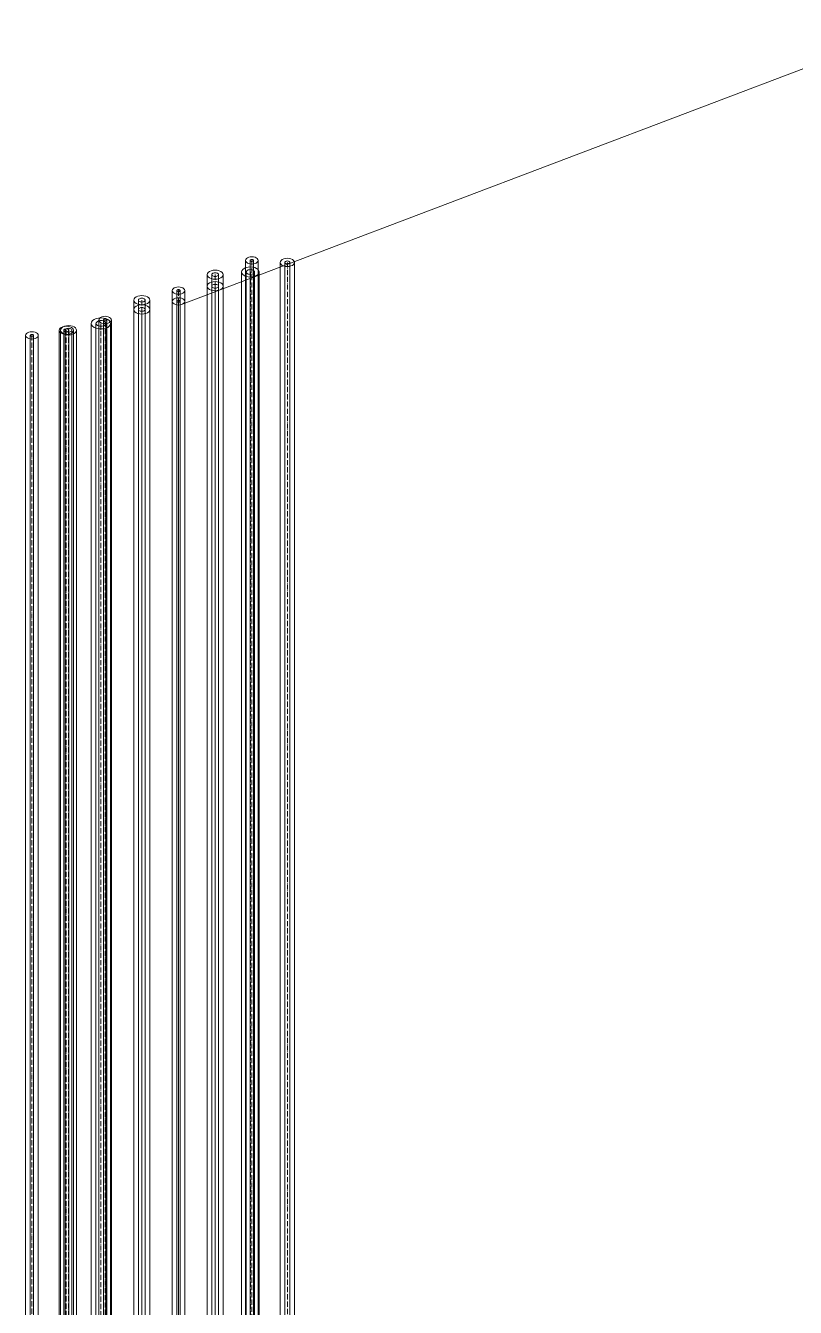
# Model space of a CAD drawing. Header units: millimetres. Extents: x -88595 to 880822, y -1054509 to -148035.
# Drawn here: x 431626 to 433111, y -323912 to -321442 of the extents above; entities that cross this region are included whole.
import ezdxf

# ---------------------------------------------------------------- set-up
doc = ezdxf.new("R2010")
doc.units = ezdxf.units.MM
doc.linetypes.add('$12$ADSK_Осевая', pattern=[14, 10, -2, 0, -2])
for name, color, linetype, lineweight in [('Изоляция', 7, 'Continuous', 18), ('Марки', 7, 'Continuous', 20), ('Трубопровод', 7, 'Continuous', 18)]:
    doc.layers.add(name, color=color, linetype=linetype, lineweight=lineweight)

msp = doc.modelspace()

# ---------------------------------------------------------------- linework, layer by layer
at = {"layer": 'Изоляция', "color": 190, "true_color": 0x8000ff}
for p, q in [((432050.4, -321894.6), (432050.4, -325524.5)), ((432074.7, -325524.5), (432074.7, -321894.6)), ((432117.3, -321898.5), (432117.3, -325387.6)), ((432144.8, -325387.6), (432144.8, -321898.5)), ((431909, -321952.7), (431909, -325582.6)), ((431933.3, -325582.6), (431933.3, -321952.7)), ((431691.1, -322029.3), (431691.1, -325550.3)), ((431718.7, -325550.3), (431718.7, -322029.3)), ((431767.6, -322009.3), (431767.6, -325646.6)), ((431791.9, -325646.6), (431791.9, -322009.3)), ((431626.4, -322039), (431626.4, -325689.8)), ((431650.8, -325689.8), (431650.8, -322039))]:
    msp.add_line(p, q, dxfattribs=at)
at = {"layer": 'Изоляция', "color": 134, "true_color": 0x00a6a6}
for p, q in [((431976.5, -321922), (431976.5, -325548.1)), ((432007.2, -325548.1), (432007.2, -321922)), ((432042.8, -321916.9), (432042.8, -325415.1)), ((432076.7, -325415.1), (432076.7, -321916.9)), ((431835.1, -321971.2), (431835.1, -325621.1)), ((431865.8, -325621.1), (431865.8, -321971.2)), ((431693.9, -322029.1), (431693.9, -325667.2)), ((431724.6, -325667.2), (431724.6, -322029.1)), ((431753.1, -322016), (431753.1, -325537.3)), ((431790.1, -325515.9), (431790.1, -322016))]:
    msp.add_line(p, q, dxfattribs=at)
for points in [[(432071.8, -321910, 0), (432068.3, -321908.5, 0), (432064.2, -321907.5, 0), (432059.8, -321907.1, 0), (432055.4, -321907.5, 0), (432051.3, -321908.5, 0), (432047.8, -321910, 0)], [(431981, -321915.8, 0), (431978.6, -321917.6, 0), (431977, -321919.7, 0), (431976.5, -321922, 0), (431977, -321924.3, 0), (431978.6, -321926.5, 0), (431981, -321928.3, 0)], [(432002.7, -321915.8, 0), (431999.5, -321914.4, 0), (431995.8, -321913.5, 0), (431991.9, -321913.2, 0), (431987.9, -321913.5, 0), (431984.2, -321914.4, 0), (431981, -321915.8, 0)], [(431981, -321928.3, 0), (431984.2, -321929.7, 0), (431987.9, -321930.6, 0), (431991.9, -321930.9, 0), (431995.8, -321930.6, 0), (431999.5, -321929.7, 0), (432002.7, -321928.3, 0)], [(432002.7, -321928.3, 0), (432005.2, -321926.5, 0), (432006.7, -321924.3, 0), (432007.2, -321922, 0), (432006.7, -321919.7, 0), (432005.2, -321917.6, 0), (432002.7, -321915.8, 0)], [(432047.8, -321910, 0), (432045.1, -321912, 0), (432043.4, -321914.4, 0), (432042.8, -321916.9, 0), (432043.4, -321919.5, 0), (432045.1, -321921.8, 0), (432047.8, -321923.8, 0)], [(432047.8, -321923.8, 0), (432051.3, -321925.4, 0), (432055.4, -321926.4, 0), (432059.8, -321926.7, 0), (432064.2, -321926.4, 0), (432068.3, -321925.4, 0), (432071.8, -321923.8, 0)], [(432071.8, -321923.8, 0), (432074.5, -321921.8, 0), (432076.1, -321919.5, 0), (432076.7, -321916.9, 0), (432076.1, -321914.4, 0), (432074.5, -321912, 0), (432071.8, -321910, 0)], [(431991.9, -321935.5, 0), (431987.9, -321935.8, 0), (431984.2, -321936.7, 0), (431981, -321938.1, 0), (431978.6, -321939.9, 0), (431977, -321942.1, 0), (431976.5, -321944.4, 0)], [(431976.5, -321944.4, 0), (431977, -321946.7, 0), (431978.6, -321948.8, 0), (431981, -321950.6, 0), (431984.2, -321952.1, 0), (431987.9, -321952.9, 0), (431991.9, -321953.2, 0)], [(432007.2, -321944.4, 0), (432006.7, -321942.1, 0), (432005.2, -321939.9, 0), (432002.7, -321938.1, 0), (431999.5, -321936.7, 0), (431995.8, -321935.8, 0), (431991.9, -321935.5, 0)], [(431991.9, -321953.2, 0), (431995.8, -321952.9, 0), (431999.5, -321952.1, 0), (432002.7, -321950.6, 0), (432005.2, -321948.8, 0), (432006.7, -321946.7, 0), (432007.2, -321944.4, 0)], [(431839.6, -321964.9, 0), (431837.1, -321966.8, 0), (431835.6, -321968.9, 0), (431835.1, -321971.2, 0), (431835.6, -321973.5, 0), (431837.1, -321975.6, 0), (431839.6, -321977.4, 0)], [(431839.6, -321982.8, 0), (431837.1, -321984.6, 0), (431835.6, -321986.8, 0), (431835.1, -321989.1, 0), (431835.6, -321991.3, 0), (431837.1, -321993.5, 0), (431839.6, -321995.3, 0)], [(431861.3, -321964.9, 0), (431858.1, -321963.5, 0), (431854.4, -321962.6, 0), (431850.4, -321962.3, 0), (431846.5, -321962.6, 0), (431842.8, -321963.5, 0), (431839.6, -321964.9, 0)], [(431839.6, -321977.4, 0), (431842.8, -321978.9, 0), (431846.5, -321979.7, 0), (431850.4, -321980, 0), (431854.4, -321979.7, 0), (431858.1, -321978.9, 0), (431861.3, -321977.4, 0)], [(431861.3, -321982.8, 0), (431858.1, -321981.4, 0), (431854.4, -321980.5, 0), (431850.4, -321980.2, 0), (431846.5, -321980.5, 0), (431842.8, -321981.4, 0), (431839.6, -321982.8, 0)], [(431861.3, -321977.4, 0), (431863.7, -321975.6, 0), (431865.3, -321973.5, 0), (431865.8, -321971.2, 0), (431865.3, -321968.9, 0), (431863.7, -321966.8, 0), (431861.3, -321964.9, 0)], [(431861.3, -321995.3, 0), (431863.7, -321993.5, 0), (431865.3, -321991.3, 0), (431865.8, -321989.1, 0), (431865.3, -321986.8, 0), (431863.7, -321984.6, 0), (431861.3, -321982.8, 0)], [(431784.7, -322008.5, 0), (431780.9, -322006.8, 0), (431776.4, -322005.7, 0), (431771.6, -322005.4, 0), (431766.8, -322005.7, 0), (431762.4, -322006.8, 0), (431758.5, -322008.5, 0)], [(431839.6, -321995.3, 0), (431842.8, -321996.7, 0), (431846.5, -321997.6, 0), (431850.4, -321997.9, 0), (431854.4, -321997.6, 0), (431858.1, -321996.7, 0), (431861.3, -321995.3, 0)], [(431698.4, -322022.8, 0), (431696, -322024.7, 0), (431694.5, -322026.8, 0), (431693.9, -322029.1, 0), (431694.5, -322031.4, 0), (431696, -322033.5, 0), (431698.4, -322035.4, 0)], [(431720.1, -322022.8, 0), (431717, -322021.4, 0), (431713.3, -322020.5, 0), (431709.3, -322020.2, 0), (431705.3, -322020.5, 0), (431701.6, -322021.4, 0), (431698.4, -322022.8, 0)], [(431720.1, -322035.4, 0), (431722.6, -322033.5, 0), (431724.1, -322031.4, 0), (431724.6, -322029.1, 0), (431724.1, -322026.8, 0), (431722.6, -322024.7, 0), (431720.1, -322022.8, 0)], [(431758.5, -322008.5, 0), (431755.6, -322010.7, 0), (431753.7, -322013.3, 0), (431753.1, -322016, 0), (431753.7, -322018.8, 0), (431755.6, -322021.4, 0), (431758.5, -322023.6, 0)], [(431758.5, -322023.6, 0), (431762.4, -322025.3, 0), (431766.8, -322026.4, 0), (431771.6, -322026.7, 0), (431776.4, -322026.4, 0), (431780.9, -322025.3, 0), (431784.7, -322023.6, 0)], [(431784.7, -322023.6, 0), (431787.7, -322021.4, 0), (431789.5, -322018.8, 0), (431790.1, -322016, 0), (431789.5, -322013.3, 0), (431787.7, -322010.7, 0), (431784.7, -322008.5, 0)], [(431698.4, -322035.4, 0), (431701.6, -322036.8, 0), (431705.3, -322037.7, 0), (431709.3, -322038, 0), (431713.3, -322037.7, 0), (431717, -322036.8, 0), (431720.1, -322035.4, 0)]]:
    msp.add_polyline3d(points, dxfattribs=at)
at = {"layer": 'Изоляция', "color": 190, "true_color": 0x8000ff}
for points in [[(432062.6, -321887.6, 0), (432059.4, -321887.9, 0), (432056.5, -321888.6, 0), (432054, -321889.7, 0), (432052, -321891.1, 0), (432050.8, -321892.8, 0), (432050.4, -321894.6, 0)], [(432050.4, -321894.6, 0), (432050.8, -321896.5, 0), (432052, -321898.2, 0), (432054, -321899.6, 0), (432056.5, -321900.7, 0), (432059.4, -321901.4, 0), (432062.6, -321901.7, 0)], [(432074.7, -321894.6, 0), (432074.3, -321892.8, 0), (432073.1, -321891.1, 0), (432071.2, -321889.7, 0), (432068.7, -321888.6, 0), (432065.7, -321887.9, 0), (432062.6, -321887.6, 0)], [(432062.6, -321901.7, 0), (432065.7, -321901.4, 0), (432068.7, -321900.7, 0), (432071.2, -321899.6, 0), (432073.1, -321898.2, 0), (432074.3, -321896.5, 0), (432074.7, -321894.6, 0)], [(432121.3, -321892.8, 0), (432119.1, -321894.5, 0), (432117.8, -321896.4, 0), (432117.3, -321898.5, 0), (432117.8, -321900.5, 0), (432119.1, -321902.4, 0), (432121.3, -321904.1, 0)], [(432140.8, -321892.8, 0), (432137.9, -321891.6, 0), (432134.6, -321890.8, 0), (432131.1, -321890.5, 0), (432127.5, -321890.8, 0), (432124.2, -321891.6, 0), (432121.3, -321892.8, 0)], [(432121.3, -321904.1, 0), (432124.2, -321905.3, 0), (432127.5, -321906.1, 0), (432131.1, -321906.4, 0), (432134.6, -321906.1, 0), (432137.9, -321905.3, 0), (432140.8, -321904.1, 0)], [(432140.8, -321904.1, 0), (432143, -321902.4, 0), (432144.3, -321900.5, 0), (432144.8, -321898.5, 0), (432144.3, -321896.4, 0), (432143, -321894.5, 0), (432140.8, -321892.8, 0)], [(431912.5, -321947.7, 0), (431910.6, -321949.2, 0), (431909.4, -321950.9, 0), (431909, -321952.7, 0), (431909.4, -321954.5, 0), (431910.6, -321956.2, 0), (431912.5, -321957.7, 0)], [(431929.8, -321947.7, 0), (431927.2, -321946.6, 0), (431924.3, -321945.9, 0), (431921.1, -321945.7, 0), (431918, -321945.9, 0), (431915.1, -321946.6, 0), (431912.5, -321947.7, 0)], [(431912.5, -321957.7, 0), (431915.1, -321958.8, 0), (431918, -321959.5, 0), (431921.1, -321959.7, 0), (431924.3, -321959.5, 0), (431927.2, -321958.8, 0), (431929.8, -321957.7, 0)], [(431929.8, -321957.7, 0), (431931.7, -321956.2, 0), (431932.9, -321954.5, 0), (431933.3, -321952.7, 0), (431932.9, -321950.9, 0), (431931.7, -321949.2, 0), (431929.8, -321947.7, 0)], [(431912.5, -321968.6, 0), (431910.6, -321970, 0), (431909.4, -321971.7, 0), (431909, -321973.6, 0), (431909.4, -321975.4, 0), (431910.6, -321977.1, 0), (431912.5, -321978.5, 0)], [(431929.8, -321968.6, 0), (431927.2, -321967.5, 0), (431924.3, -321966.8, 0), (431921.1, -321966.5, 0), (431918, -321966.8, 0), (431915.1, -321967.5, 0), (431912.5, -321968.6, 0)], [(431912.5, -321978.5, 0), (431915.1, -321979.6, 0), (431918, -321980.3, 0), (431921.1, -321980.6, 0), (431924.3, -321980.3, 0), (431927.2, -321979.6, 0), (431929.8, -321978.5, 0)], [(431929.8, -321978.5, 0), (431931.7, -321977.1, 0), (431932.9, -321975.4, 0), (431933.3, -321973.6, 0), (431932.9, -321971.7, 0), (431931.7, -321970, 0), (431929.8, -321968.6, 0)], [(431771.1, -322004.3, 0), (431769.2, -322005.8, 0), (431768, -322007.5, 0), (431767.6, -322009.3, 0), (431768, -322011.1, 0), (431769.2, -322012.8, 0), (431771.1, -322014.3, 0)], [(431788.3, -322004.3, 0), (431785.8, -322003.2, 0), (431782.9, -322002.5, 0), (431779.7, -322002.3, 0), (431776.6, -322002.5, 0), (431773.6, -322003.2, 0), (431771.1, -322004.3, 0)], [(431788.3, -322014.3, 0), (431790.3, -322012.8, 0), (431791.5, -322011.1, 0), (431791.9, -322009.3, 0), (431791.5, -322007.5, 0), (431790.3, -322005.8, 0), (431788.3, -322004.3, 0)], [(431647.2, -322034.1, 0), (431644.7, -322033, 0), (431641.7, -322032.3, 0), (431638.6, -322032, 0), (431635.4, -322032.3, 0), (431632.5, -322033, 0), (431630, -322034.1, 0)], [(431695.2, -322023.7, 0), (431693, -322025.4, 0), (431691.6, -322027.3, 0), (431691.1, -322029.3, 0), (431691.6, -322031.4, 0), (431693, -322033.3, 0), (431695.2, -322035, 0)], [(431714.6, -322023.7, 0), (431711.8, -322022.5, 0), (431708.5, -322021.7, 0), (431704.9, -322021.4, 0), (431701.3, -322021.7, 0), (431698, -322022.5, 0), (431695.2, -322023.7, 0)], [(431714.6, -322035, 0), (431716.8, -322033.3, 0), (431718.2, -322031.4, 0), (431718.7, -322029.3, 0), (431718.2, -322027.3, 0), (431716.8, -322025.4, 0), (431714.6, -322023.7, 0)], [(431771.1, -322014.3, 0), (431773.6, -322015.4, 0), (431776.6, -322016.1, 0), (431779.7, -322016.3, 0), (431782.9, -322016.1, 0), (431785.8, -322015.4, 0), (431788.3, -322014.3, 0)], [(431630, -322034.1, 0), (431628, -322035.5, 0), (431626.8, -322037.2, 0), (431626.4, -322039, 0), (431626.8, -322040.9, 0), (431628, -322042.6, 0), (431630, -322044, 0)], [(431630, -322044, 0), (431632.5, -322045.1, 0), (431635.4, -322045.8, 0), (431638.6, -322046.1, 0), (431641.7, -322045.8, 0), (431644.7, -322045.1, 0), (431647.2, -322044, 0)], [(431647.2, -322044, 0), (431649.1, -322042.6, 0), (431650.3, -322040.9, 0), (431650.8, -322039, 0), (431650.3, -322037.2, 0), (431649.1, -322035.5, 0), (431647.2, -322034.1, 0)], [(431695.2, -322035, 0), (431698, -322036.2, 0), (431701.3, -322037, 0), (431704.9, -322037.3, 0), (431708.5, -322037, 0), (431711.8, -322036.2, 0), (431714.6, -322035, 0)]]:
    msp.add_polyline3d(points, dxfattribs=at)
at = {"layer": 'Марки'}
msp.add_line((444191.3, -317330.1), (431927.2, -321979.6), dxfattribs=at)
at = {"layer": 'Трубопровод', "color": 190, "true_color": 0x8000ff}
for p, q in [((432059.4, -321894.6), (432059.4, -325524.5)), ((432065.7, -325524.5), (432065.7, -321894.6)), ((432126.3, -321898.5), (432126.3, -325387.6)), ((432135.8, -325387.6), (432135.8, -321898.5)), ((431918, -321952.7), (431918, -325582.6)), ((431924.3, -325582.6), (431924.3, -321952.7)), ((431700.1, -322029.3), (431700.1, -325550.3)), ((431709.7, -325550.3), (431709.7, -322029.3)), ((431776.6, -322009.3), (431776.6, -325646.6)), ((431782.9, -325646.6), (431782.9, -322009.3)), ((431635.4, -322039), (431635.4, -325689.8)), ((431641.8, -325689.8), (431641.8, -322039))]:
    msp.add_line(p, q, dxfattribs=at)
at = {"layer": 'Трубопровод', "color": 190, "linetype": '$12$ADSK_Осевая', "true_color": 0x8000ff}
for p, q in [((432062.6, -321894.6), (432062.6, -325524.5)), ((432062.6, -321894.6), (432062.6, -325524.5)), ((432131.1, -321898.5), (432131.1, -325387.6)), ((432131.1, -321898.5), (432131.1, -325387.6)), ((431921.1, -321952.7), (431921.1, -325555.5)), ((431921.1, -321952.7), (431921.1, -325555.5)), ((431921.1, -325582.6), (431921.1, -321973.6)), ((431921.1, -325582.6), (431921.1, -321973.6)), ((431704.9, -322029.3), (431704.9, -325550.3)), ((431704.9, -322029.3), (431704.9, -325550.3)), ((431779.7, -325646.6), (431779.7, -322009.3)), ((431779.7, -325646.6), (431779.7, -322009.3)), ((431638.6, -322039), (431638.6, -325689.8)), ((431638.6, -322039), (431638.6, -325689.8))]:
    msp.add_line(p, q, dxfattribs=at)
at = {"layer": 'Трубопровод', "color": 134, "true_color": 0x00a6a6}
for p, q in [((431985.5, -321922), (431985.5, -325548.1)), ((431998.2, -325548.1), (431998.2, -321922)), ((432051.8, -321916.9), (432051.8, -325415.1)), ((432067.7, -325415.1), (432067.7, -321916.9)), ((431844.1, -321971.2), (431844.1, -325621.1)), ((431856.8, -325621.1), (431856.8, -321971.2)), ((431702.9, -322029.1), (431702.9, -325667.2)), ((431715.6, -325667.2), (431715.6, -322029.1)), ((431762.1, -322016), (431762.1, -325509.4)), ((431781.1, -325509.4), (431781.1, -322016))]:
    msp.add_line(p, q, dxfattribs=at)
at = {"layer": 'Трубопровод', "color": 134, "linetype": '$12$ADSK_Осевая', "true_color": 0x00a6a6}
for p, q in [((431991.9, -321922), (431991.9, -325521.3)), ((431991.9, -321922), (431991.9, -325521.3)), ((432059.8, -321916.9), (432059.8, -325415.1)), ((432059.8, -321916.9), (432059.8, -325415.1)), ((431991.9, -321944.4), (431991.9, -325548.1)), ((431991.9, -321944.4), (431991.9, -325548.1)), ((431850.4, -321971.2), (431850.4, -325604.7)), ((431850.4, -321971.2), (431850.4, -325604.7)), ((431850.4, -321989.1), (431850.4, -325621.1)), ((431850.4, -321989.1), (431850.4, -325621.1)), ((431709.3, -322029.1), (431709.3, -325667.2)), ((431709.3, -322029.1), (431709.3, -325667.2)), ((431771.6, -322016), (431771.6, -325509.4)), ((431771.6, -322016), (431771.6, -325509.4))]:
    msp.add_line(p, q, dxfattribs=at)
at = {"layer": 'Трубопровод', "color": 190, "true_color": 0x8000ff}
for points in [[(432060.3, -321893.3, 0), (432059.8, -321893.7, 0), (432059.5, -321894.2, 0), (432059.4, -321894.6, 0), (432059.5, -321895.1, 0), (432059.8, -321895.6, 0), (432060.3, -321895.9, 0)], [(432064.8, -321893.3, 0), (432064.2, -321893.1, 0), (432063.4, -321892.9, 0), (432062.6, -321892.8, 0), (432061.7, -321892.9, 0), (432061, -321893.1, 0), (432060.3, -321893.3, 0)], [(432060.3, -321895.9, 0), (432061, -321896.2, 0), (432061.7, -321896.4, 0), (432062.6, -321896.5, 0), (432063.4, -321896.4, 0), (432064.2, -321896.2, 0), (432064.8, -321895.9, 0)], [(432064.8, -321895.9, 0), (432065.3, -321895.6, 0), (432065.6, -321895.1, 0), (432065.7, -321894.6, 0), (432065.6, -321894.2, 0), (432065.3, -321893.7, 0), (432064.8, -321893.3, 0)], [(432127.7, -321896.5, 0), (432126.9, -321897.1, 0), (432126.5, -321897.7, 0), (432126.3, -321898.5, 0), (432126.5, -321899.2, 0), (432126.9, -321899.8, 0), (432127.7, -321900.4, 0)], [(432134.4, -321896.5, 0), (432133.4, -321896.1, 0), (432132.3, -321895.8, 0), (432131.1, -321895.7, 0), (432129.8, -321895.8, 0), (432128.7, -321896.1, 0), (432127.7, -321896.5, 0)], [(432127.7, -321900.4, 0), (432128.7, -321900.8, 0), (432129.8, -321901.1, 0), (432131.1, -321901.2, 0), (432132.3, -321901.1, 0), (432133.4, -321900.8, 0), (432134.4, -321900.4, 0)], [(432134.4, -321900.4, 0), (432135.2, -321899.8, 0), (432135.7, -321899.2, 0), (432135.8, -321898.5, 0), (432135.7, -321897.7, 0), (432135.2, -321897.1, 0), (432134.4, -321896.5, 0)], [(431918.9, -321951.4, 0), (431918.4, -321951.8, 0), (431918.1, -321952.2, 0), (431918, -321952.7, 0), (431918.1, -321953.2, 0), (431918.4, -321953.6, 0), (431918.9, -321954, 0)], [(431923.4, -321951.4, 0), (431922.7, -321951.1, 0), (431922, -321950.9, 0), (431921.1, -321950.9, 0), (431920.3, -321950.9, 0), (431919.6, -321951.1, 0), (431918.9, -321951.4, 0)], [(431918.9, -321954, 0), (431919.6, -321954.3, 0), (431920.3, -321954.5, 0), (431921.1, -321954.5, 0), (431922, -321954.5, 0), (431922.7, -321954.3, 0), (431923.4, -321954, 0)], [(431923.4, -321954, 0), (431923.9, -321953.6, 0), (431924.2, -321953.2, 0), (431924.3, -321952.7, 0), (431924.2, -321952.2, 0), (431923.9, -321951.8, 0), (431923.4, -321951.4, 0)], [(431918.9, -321972.3, 0), (431918.4, -321972.6, 0), (431918.1, -321973.1, 0), (431918, -321973.6, 0), (431918.1, -321974, 0), (431918.4, -321974.5, 0), (431918.9, -321974.9, 0)], [(431923.4, -321972.3, 0), (431922.7, -321972, 0), (431922, -321971.8, 0), (431921.1, -321971.7, 0), (431920.3, -321971.8, 0), (431919.6, -321972, 0), (431918.9, -321972.3, 0)], [(431918.9, -321974.9, 0), (431919.6, -321975.1, 0), (431920.3, -321975.3, 0), (431921.1, -321975.4, 0), (431922, -321975.3, 0), (431922.7, -321975.1, 0), (431923.4, -321974.9, 0)], [(431923.4, -321974.9, 0), (431923.9, -321974.5, 0), (431924.2, -321974, 0), (431924.3, -321973.6, 0), (431924.2, -321973.1, 0), (431923.9, -321972.6, 0), (431923.4, -321972.3, 0)], [(431782, -322008, 0), (431781.3, -322007.7, 0), (431780.5, -322007.5, 0), (431779.7, -322007.5, 0), (431778.9, -322007.5, 0), (431778.1, -322007.7, 0), (431777.5, -322008, 0)], [(431701.5, -322027.4, 0), (431700.8, -322028, 0), (431700.3, -322028.6, 0), (431700.1, -322029.3, 0), (431700.3, -322030, 0), (431700.8, -322030.7, 0), (431701.5, -322031.3, 0)], [(431708.3, -322027.4, 0), (431707.3, -322027, 0), (431706.1, -322026.7, 0), (431704.9, -322026.6, 0), (431703.7, -322026.7, 0), (431702.5, -322027, 0), (431701.5, -322027.4, 0)], [(431701.5, -322031.3, 0), (431702.5, -322031.7, 0), (431703.7, -322032, 0), (431704.9, -322032.1, 0), (431706.1, -322032, 0), (431707.3, -322031.7, 0), (431708.3, -322031.3, 0)], [(431708.3, -322031.3, 0), (431709, -322030.7, 0), (431709.5, -322030, 0), (431709.7, -322029.3, 0), (431709.5, -322028.6, 0), (431709, -322028, 0), (431708.3, -322027.4, 0)], [(431777.5, -322008, 0), (431777, -322008.4, 0), (431776.7, -322008.8, 0), (431776.6, -322009.3, 0), (431776.7, -322009.8, 0), (431777, -322010.2, 0), (431777.5, -322010.6, 0)], [(431777.5, -322010.6, 0), (431778.1, -322010.9, 0), (431778.9, -322011.1, 0), (431779.7, -322011.1, 0), (431780.5, -322011.1, 0), (431781.3, -322010.9, 0), (431782, -322010.6, 0)], [(431782, -322010.6, 0), (431782.5, -322010.2, 0), (431782.8, -322009.8, 0), (431782.9, -322009.3, 0), (431782.8, -322008.8, 0), (431782.5, -322008.4, 0), (431782, -322008, 0)], [(431636.3, -322037.7, 0), (431635.8, -322038.1, 0), (431635.5, -322038.6, 0), (431635.4, -322039, 0), (431635.5, -322039.5, 0), (431635.8, -322040, 0), (431636.3, -322040.3, 0)], [(431640.8, -322037.7, 0), (431640.2, -322037.5, 0), (431639.4, -322037.3, 0), (431638.6, -322037.2, 0), (431637.8, -322037.3, 0), (431637, -322037.5, 0), (431636.3, -322037.7, 0)], [(431636.3, -322040.3, 0), (431637, -322040.6, 0), (431637.8, -322040.8, 0), (431638.6, -322040.9, 0), (431639.4, -322040.8, 0), (431640.2, -322040.6, 0), (431640.8, -322040.3, 0)], [(431640.8, -322040.3, 0), (431641.3, -322040, 0), (431641.7, -322039.5, 0), (431641.8, -322039, 0), (431641.7, -322038.6, 0), (431641.3, -322038.1, 0), (431640.8, -322037.7, 0)]]:
    msp.add_polyline3d(points, dxfattribs=at)
at = {"layer": 'Трубопровод', "color": 134, "true_color": 0x00a6a6}
for points in [[(431987.4, -321919.5, 0), (431986.4, -321920.2, 0), (431985.7, -321921.1, 0), (431985.5, -321922, 0), (431985.7, -321923, 0), (431986.4, -321923.9, 0), (431987.4, -321924.6, 0)], [(431996.3, -321919.5, 0), (431995, -321918.9, 0), (431993.5, -321918.5, 0), (431991.9, -321918.4, 0), (431990.2, -321918.5, 0), (431988.7, -321918.9, 0), (431987.4, -321919.5, 0)], [(431987.4, -321924.6, 0), (431988.7, -321925.2, 0), (431990.2, -321925.6, 0), (431991.9, -321925.7, 0), (431993.5, -321925.6, 0), (431995, -321925.2, 0), (431996.3, -321924.6, 0)], [(431996.3, -321924.6, 0), (431997.4, -321923.9, 0), (431998, -321923, 0), (431998.2, -321922, 0), (431998, -321921.1, 0), (431997.4, -321920.2, 0), (431996.3, -321919.5, 0)], [(432054.2, -321913.7, 0), (432052.9, -321914.6, 0), (432052.1, -321915.7, 0), (432051.8, -321916.9, 0), (432052.1, -321918.1, 0), (432052.9, -321919.2, 0), (432054.2, -321920.2, 0)], [(432065.4, -321913.7, 0), (432063.8, -321913, 0), (432061.8, -321912.5, 0), (432059.8, -321912.3, 0), (432057.7, -321912.5, 0), (432055.8, -321913, 0), (432054.2, -321913.7, 0)], [(432054.2, -321920.2, 0), (432055.8, -321920.9, 0), (432057.7, -321921.4, 0), (432059.8, -321921.5, 0), (432061.8, -321921.4, 0), (432063.8, -321920.9, 0), (432065.4, -321920.2, 0)], [(432065.4, -321920.2, 0), (432066.7, -321919.2, 0), (432067.5, -321918.1, 0), (432067.7, -321916.9, 0), (432067.5, -321915.7, 0), (432066.7, -321914.6, 0), (432065.4, -321913.7, 0)], [(431987.4, -321941.8, 0), (431986.4, -321942.5, 0), (431985.7, -321943.4, 0), (431985.5, -321944.4, 0), (431985.7, -321945.3, 0), (431986.4, -321946.2, 0), (431987.4, -321947, 0)], [(431996.3, -321941.8, 0), (431995, -321941.2, 0), (431993.5, -321940.8, 0), (431991.9, -321940.7, 0), (431990.2, -321940.8, 0), (431988.7, -321941.2, 0), (431987.4, -321941.8, 0)], [(431987.4, -321947, 0), (431988.7, -321947.6, 0), (431990.2, -321947.9, 0), (431991.9, -321948, 0), (431993.5, -321947.9, 0), (431995, -321947.6, 0), (431996.3, -321947, 0)], [(431996.3, -321947, 0), (431997.4, -321946.2, 0), (431998, -321945.3, 0), (431998.2, -321944.4, 0), (431998, -321943.4, 0), (431997.4, -321942.5, 0), (431996.3, -321941.8, 0)], [(431845.9, -321968.6, 0), (431844.9, -321969.3, 0), (431844.3, -321970.2, 0), (431844.1, -321971.2, 0), (431844.3, -321972.1, 0), (431844.9, -321973, 0), (431845.9, -321973.8, 0)], [(431854.9, -321968.6, 0), (431853.6, -321968, 0), (431852.1, -321967.6, 0), (431850.4, -321967.5, 0), (431848.8, -321967.6, 0), (431847.3, -321968, 0), (431845.9, -321968.6, 0)], [(431845.9, -321973.8, 0), (431847.3, -321974.4, 0), (431848.8, -321974.7, 0), (431850.4, -321974.8, 0), (431852.1, -321974.7, 0), (431853.6, -321974.4, 0), (431854.9, -321973.8, 0)], [(431854.9, -321973.8, 0), (431855.9, -321973, 0), (431856.6, -321972.1, 0), (431856.8, -321971.2, 0), (431856.6, -321970.2, 0), (431855.9, -321969.3, 0), (431854.9, -321968.6, 0)], [(431845.9, -321986.5, 0), (431844.9, -321987.2, 0), (431844.3, -321988.1, 0), (431844.1, -321989.1, 0), (431844.3, -321990, 0), (431844.9, -321990.9, 0), (431845.9, -321991.6, 0)], [(431854.9, -321986.5, 0), (431853.6, -321985.9, 0), (431852.1, -321985.5, 0), (431850.4, -321985.4, 0), (431848.8, -321985.5, 0), (431847.3, -321985.9, 0), (431845.9, -321986.5, 0)], [(431845.9, -321991.6, 0), (431847.3, -321992.2, 0), (431848.8, -321992.6, 0), (431850.4, -321992.7, 0), (431852.1, -321992.6, 0), (431853.6, -321992.2, 0), (431854.9, -321991.6, 0)], [(431854.9, -321991.6, 0), (431855.9, -321990.9, 0), (431856.6, -321990, 0), (431856.8, -321989.1, 0), (431856.6, -321988.1, 0), (431855.9, -321987.2, 0), (431854.9, -321986.5, 0)], [(431704.8, -322026.5, 0), (431703.8, -322027.3, 0), (431703.2, -322028.1, 0), (431702.9, -322029.1, 0), (431703.2, -322030, 0), (431703.8, -322030.9, 0), (431704.8, -322031.7, 0)], [(431713.8, -322026.5, 0), (431712.5, -322025.9, 0), (431710.9, -322025.6, 0), (431709.3, -322025.4, 0), (431707.7, -322025.6, 0), (431706.1, -322025.9, 0), (431704.8, -322026.5, 0)], [(431704.8, -322031.7, 0), (431706.1, -322032.3, 0), (431707.7, -322032.6, 0), (431709.3, -322032.8, 0), (431710.9, -322032.6, 0), (431712.5, -322032.3, 0), (431713.8, -322031.7, 0)], [(431713.8, -322031.7, 0), (431714.8, -322030.9, 0), (431715.4, -322030, 0), (431715.6, -322029.1, 0), (431715.4, -322028.1, 0), (431714.8, -322027.3, 0), (431713.8, -322026.5, 0)], [(431764.9, -322012.2, 0), (431763.4, -322013.3, 0), (431762.4, -322014.6, 0), (431762.1, -322016, 0), (431762.4, -322017.5, 0), (431763.4, -322018.8, 0), (431764.9, -322019.9, 0)], [(431778.4, -322012.2, 0), (431776.4, -322011.3, 0), (431774.1, -322010.7, 0), (431771.6, -322010.5, 0), (431769.2, -322010.7, 0), (431766.9, -322011.3, 0), (431764.9, -322012.2, 0)], [(431764.9, -322019.9, 0), (431766.9, -322020.8, 0), (431769.2, -322021.4, 0), (431771.6, -322021.5, 0), (431774.1, -322021.4, 0), (431776.4, -322020.8, 0), (431778.4, -322019.9, 0)], [(431778.4, -322019.9, 0), (431779.9, -322018.8, 0), (431780.8, -322017.5, 0), (431781.1, -322016, 0), (431780.8, -322014.6, 0), (431779.9, -322013.3, 0), (431778.4, -322012.2, 0)]]:
    msp.add_polyline3d(points, dxfattribs=at)

doc.saveas('drawing.dxf')
